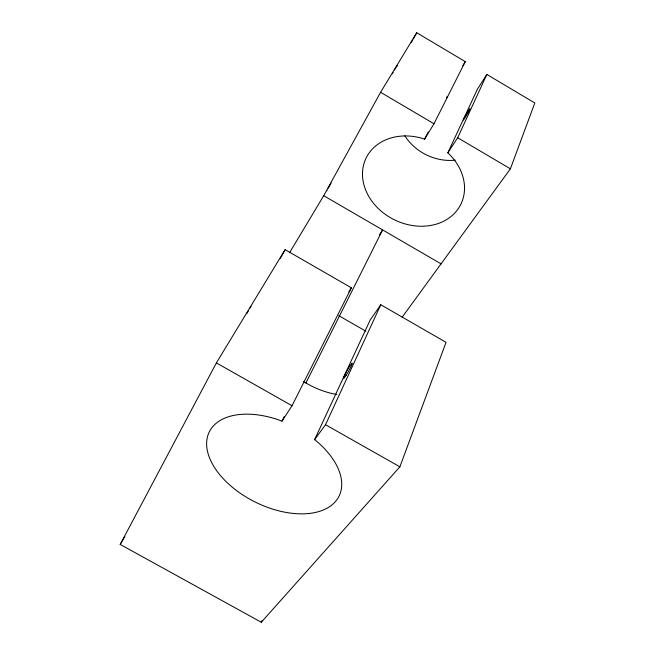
<?xml version="1.0" encoding="UTF-8"?>
<svg xmlns="http://www.w3.org/2000/svg" width="655" height="655" viewBox="0 0 655 655"><rect width="100%" height="100%" fill="white"/><g stroke="black" fill="none" stroke-linecap="round" stroke-linejoin="round"><path stroke-width="0.98" d="M399.877 466.818L446.047 342.336L380.776 304.747L370.116 320.148L314.613 439.62A72.402 42.51 26.4 0 1 312.5 513.004A72.402 42.51 26.4 0 1 209.191 456.985A72.402 42.51 26.4 0 1 277.581 419.536L281.969 421.173L292.015 405.74L351.391 287.815L285.105 249.645L216.379 362.911L120.193 544.436L261.296 622.25L399.877 466.818L325.527 424.718L314.613 439.62M402.178 317.143L510.392 168.818L534.808 102.974L486.845 74.449L477.446 89.096L447.84 152.828A52.711 43.181 25.9 0 1 438.121 223.552A52.711 43.181 25.9 0 1 363.247 181.885A52.711 43.181 25.9 0 1 421.394 138.115L424.604 139.163L433.987 123.77L465.279 61.627L416.719 32.75L380.588 92.298L323.709 195.706L289.535 252.748M261.296 622.25L262.106 620.4M325.527 424.718L380.776 304.747M447.84 152.828L457.689 137.746L486.845 74.449M327.001 190.359L326.845 190.801M305.836 383.159L382.602 229.913L379.335 235.039M281.969 421.173L284.27 416.621M424.604 139.163L428.28 131.901M396.66 66.54L397.118 65.541L394.457 70.052M446.415 97.98L447.283 96.359M280.266 258.61L285.105 249.645M411.283 42.583L412.273 40.798M413.256 39.005L416.719 32.75M328.073 188.386L331.111 183.04M392.361 73.778L393.156 72.353M246.763 313.663L248.507 310.65M120.193 544.436L124.851 536.601M462.782 65.77L465.279 61.627M250.038 308.079L251.119 306.335M348.763 291.983L351.391 287.815M216.379 362.911L292.015 405.74M338.758 315.653L365.875 331.201M323.709 195.706L441.052 263.859M380.588 92.298L433.987 123.77M457.689 137.746L510.392 168.818M336.801 394.49A64.264 43.893 26.2 0 1 303.502 381.472M455.225 160.172A48.265 42.067 25.6 0 1 404.831 135.79M346.118 375.307A8.875 0.811 -60.4 0 0 352.259 363.181A8.875 0.811 -60.4 0 0 345.16 374.152A8.875 0.811 -60.4 0 0 346.118 375.307M464.723 118.236A6.697 0.418 -59.3 0 0 470.085 108.73A6.697 0.418 -59.3 0 0 465.173 116.091A6.697 0.418 -59.3 0 0 464.723 118.236"/></g></svg>
